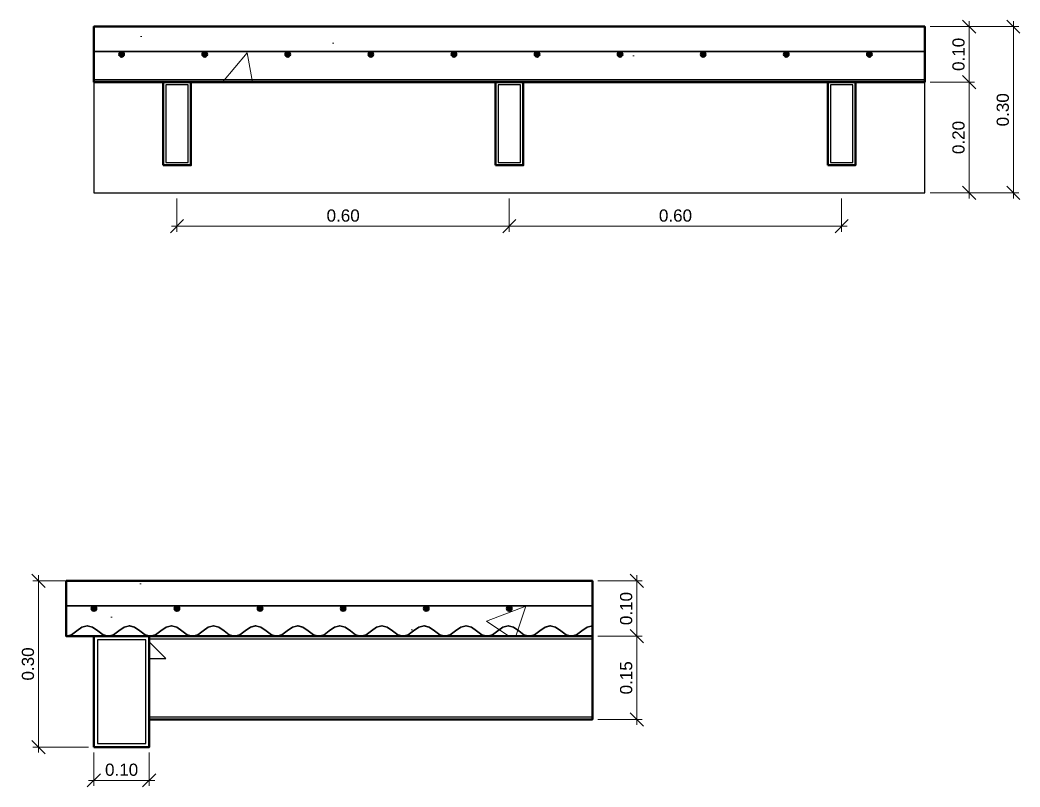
# Model space of a CAD drawing. Header units: metres. Extents: x -2.3 to 61.7, y -2.9 to 10.8.
# Drawn here: x 59.867 to 61.672, y -1.272 to 0.112 of the extents above; entities that cross this region are included whole.
import ezdxf

# ---------------------------------------------------------------- set-up
doc = ezdxf.new("R2010")
doc.units = ezdxf.units.M
for name, color, linetype, lineweight in [('E-ACERO', 7, 'Continuous', 35), ('E-COTA', 7, 'Continuous', 18), ('E-DET', 7, 'Continuous', 50), ('E-REF', 7, 'Continuous', 25), ('E-TRAMA', 8, 'Continuous', 9)]:
    doc.layers.add(name, color=color, linetype=linetype, lineweight=lineweight)
doc.styles.add('ARIAL', font='arial.ttf')
doc.dimstyles.new('COTA-10', dxfattribs={"dimtxt": 0.022, "dimasz": 0.012, "dimexe": 0.01, "dimexo": 0.01, "dimgap": 0.008, "dimtad": 1, "dimzin": 0, "dimdsep": 46, "dimtxsty": 'ARIAL', "dimtsz": 0.012, "dimcen": 2.5, "dimdle": 0.01, "dimclrd": 7, "dimclre": 7, "dimclrt": 7, "dimazin": 3, "dimtfac": 1, "dimtmove": 0, "dimatfit": 3, "dimlwd": 18, "dimlwe": 13})

msp = doc.modelspace()

# ---------------------------------------------------------------- hatches: boundary and pattern name
at = {"layer": 'E-ACERO'}
h = msp.add_hatch(color=7, dxfattribs=at)
edge = h.paths.add_edge_path()
edge.add_arc((60.05, 0.05), 0.0048, 0, 360)
h = msp.add_hatch(color=7, dxfattribs=at)
edge = h.paths.add_edge_path()
edge.add_arc((60.2, 0.05), 0.0048, 0, 360)
h = msp.add_hatch(color=7, dxfattribs=at)
edge = h.paths.add_edge_path()
edge.add_arc((60.35, 0.05), 0.0048, 0, 360)
h = msp.add_hatch(color=7, dxfattribs=at)
edge = h.paths.add_edge_path()
edge.add_arc((60.5, 0.05), 0.0048, 0, 360)
h = msp.add_hatch(color=7, dxfattribs=at)
edge = h.paths.add_edge_path()
edge.add_arc((60.65, 0.05), 0.0048, 0, 360)
h = msp.add_hatch(color=7, dxfattribs=at)
edge = h.paths.add_edge_path()
edge.add_arc((60.8, 0.05), 0.0048, 0, 360)
h = msp.add_hatch(color=7, dxfattribs=at)
edge = h.paths.add_edge_path()
edge.add_arc((60.95, 0.05), 0.0048, 0, 360)
h = msp.add_hatch(color=7, dxfattribs=at)
edge = h.paths.add_edge_path()
edge.add_arc((61.1, 0.05), 0.0048, 0, 360)
h = msp.add_hatch(color=7, dxfattribs=at)
edge = h.paths.add_edge_path()
edge.add_arc((61.25, 0.05), 0.0048, 0, 360)
h = msp.add_hatch(color=7, dxfattribs=at)
edge = h.paths.add_edge_path()
edge.add_arc((61.4, 0.05), 0.0048, 0, 360)
h = msp.add_hatch(color=7, dxfattribs=at)
edge = h.paths.add_edge_path()
edge.add_arc((60, -0.95), 0.0048, 0, 360)
h = msp.add_hatch(color=7, dxfattribs=at)
edge = h.paths.add_edge_path()
edge.add_arc((60.15, -0.95), 0.0048, 0, 360)
h = msp.add_hatch(color=7, dxfattribs=at)
edge = h.paths.add_edge_path()
edge.add_arc((60.3, -0.95), 0.0048, 0, 360)
h = msp.add_hatch(color=7, dxfattribs=at)
edge = h.paths.add_edge_path()
edge.add_arc((60.45, -0.95), 0.0048, 0, 360)
h = msp.add_hatch(color=7, dxfattribs=at)
edge = h.paths.add_edge_path()
edge.add_arc((60.6, -0.95), 0.0048, 0, 360)
h = msp.add_hatch(color=7, dxfattribs=at)
edge = h.paths.add_edge_path()
edge.add_arc((60.75, -0.95), 0.0048, 0, 360)
at = {"layer": 'E-TRAMA'}
h = msp.add_hatch(dxfattribs=at)
h.set_pattern_fill('AR-CONC', scale=0.004)
h.paths.add_polyline_path([(60, 0), (61.5, 0), (61.5, 0.1), (60, 0.1)])
h = msp.add_hatch(dxfattribs=at)
h.set_pattern_fill('AR-CONC', scale=0.004)
h.paths.add_polyline_path([(59.95, -0.9), (60.9, -0.9), (60.9, -1), (59.95, -1)])

# ---------------------------------------------------------------- linework, layer by layer
at = {"layer": 'E-ACERO'}
for p, q in [((60, 0.055), (61.5, 0.055)), ((60, 0.004), (61.5, 0.004)), ((59.95, -0.945), (60.9, -0.945))]:
    msp.add_line(p, q, dxfattribs=at)
msp.add_lwpolyline([(59.95, -1), (59.9595, -0.9972), (59.969, -0.9905), (59.9785, -0.9838), (59.988, -0.981), (59.9975, -0.9838), (60.007, -0.9905), (60.0165, -0.9972), (60.026, -1), (60.0355, -0.9972), (60.045, -0.9905), (60.0545, -0.9838), (60.064, -0.981), (60.0735, -0.9838), (60.083, -0.9905), (60.0925, -0.9972), (60.102, -1), (60.1115, -0.9972), (60.121, -0.9905), (60.1305, -0.9838), (60.14, -0.981), (60.1495, -0.9838), (60.159, -0.9905), (60.1685, -0.9972), (60.178, -1), (60.1875, -0.9972), (60.197, -0.9905), (60.2065, -0.9838), (60.216, -0.981), (60.2255, -0.9838), (60.235, -0.9905), (60.2445, -0.9972), (60.254, -1), (60.2635, -0.9972), (60.273, -0.9905), (60.2825, -0.9838), (60.292, -0.981), (60.3015, -0.9838), (60.311, -0.9905), (60.3205, -0.9972), (60.33, -1), (60.3395, -0.9972), (60.349, -0.9905), (60.3585, -0.9838), (60.368, -0.981), (60.3775, -0.9838), (60.387, -0.9905), (60.3965, -0.9972), (60.406, -1), (60.4155, -0.9972), (60.425, -0.9905), (60.4345, -0.9838), (60.444, -0.981), (60.4535, -0.9838), (60.463, -0.9905), (60.4725, -0.9972), (60.482, -1), (60.4915, -0.9972), (60.501, -0.9905), (60.5105, -0.9838), (60.52, -0.981), (60.5295, -0.9838), (60.539, -0.9905), (60.5485, -0.9972), (60.558, -1), (60.5675, -0.9972), (60.577, -0.9905), (60.5865, -0.9838), (60.596, -0.981), (60.6055, -0.9838), (60.615, -0.9905), (60.6245, -0.9972), (60.634, -1), (60.6435, -0.9972), (60.653, -0.9905), (60.6625, -0.9838), (60.672, -0.981), (60.6815, -0.9838), (60.691, -0.9905), (60.7005, -0.9972), (60.71, -1), (60.7195, -0.9972), (60.729, -0.9905), (60.7385, -0.9838), (60.748, -0.981), (60.7575, -0.9838), (60.767, -0.9905), (60.7765, -0.9972), (60.786, -1), (60.7955, -0.9972), (60.805, -0.9905), (60.8145, -0.9838), (60.824, -0.981), (60.8335, -0.9838), (60.843, -0.9905), (60.8525, -0.9972), (60.862, -1), (60.8715, -0.9972), (60.881, -0.9905), (60.8905, -0.9838), (60.9, -0.981)], dxfattribs=at)
for centre in [(60.05, 0.05), (60.2, 0.05), (60.35, 0.05), (60.5, 0.05), (60.65, 0.05), (60.8, 0.05), (60.95, 0.05), (61.1, 0.05), (61.25, 0.05), (61.4, 0.05), (60, -0.95), (60.15, -0.95), (60.3, -0.95), (60.45, -0.95), (60.6, -0.95), (60.75, -0.95)]:
    msp.add_circle(centre, 0.0048, dxfattribs=at)
at = {"layer": 'E-DET'}
for points in [[(60, 0), (61.5, 0), (61.5, 0.1), (60, 0.1)], [(60.125, -0.15), (60.175, -0.15), (60.175, 0), (60.125, 0)], [(60.725, -0.15), (60.775, -0.15), (60.775, 0), (60.725, 0)], [(61.325, -0.15), (61.375, -0.15), (61.375, 0), (61.325, 0)], [(59.95, -0.9), (60.9, -0.9), (60.9, -1), (59.95, -1)], [(60, -1.2), (60.1, -1.2), (60.1, -1), (60, -1)]]:
    msp.add_lwpolyline(points, close=True, dxfattribs=at)
msp.add_lwpolyline([(60.1, -1.15), (60.9, -1.15), (60.9, -1), (60.1, -1)], dxfattribs=at)
at = {"layer": 'E-REF'}
for p, q in [((60.1, -1.0048), (60.9, -1.0048)), ((60.1, -1.1452), (60.9, -1.1452))]:
    msp.add_line(p, q, dxfattribs=at)
for points in [[(60, -0.2), (61.5, -0.2), (61.5, 0), (60, 0)], [(60.1298, -0.1452), (60.1702, -0.1452), (60.1702, -0.0048), (60.1298, -0.0048)], [(60.7298, -0.1452), (60.7702, -0.1452), (60.7702, -0.0048), (60.7298, -0.0048)], [(61.3298, -0.1452), (61.3702, -0.1452), (61.3702, -0.0048), (61.3298, -0.0048)], [(60.0063, -1.1937), (60.0937, -1.1937), (60.0937, -1.0063), (60.0063, -1.0063)], [(60.1, -1.04), (60.13, -1.04), (60.1, -1.01)]]:
    msp.add_lwpolyline(points, close=True, dxfattribs=at)

# ---------------------------------------------------------------- dimensions: what is measured, and where the dimension line sits
at = {"layer": 'E-COTA'}
for base, p1, p2 in [((61.58, 0), (61.5, 0), (61.5, 0.1)), ((61.66, -0.2), (61.5, -0.2), (61.5, 0.1)), ((61.58, -0.2), (61.5, -0.2), (61.5, 0)), ((59.9, -1.2), (60, -1.2), (60, -0.9)), ((60.98, -1), (60.9, -1), (60.9, -0.9)), ((60.98, -1.15), (60.9, -1.15), (60.9, -1))]:
    msp.add_linear_dim(base=base, p1=p1, p2=p2, angle=90, dimstyle='COTA-10', dxfattribs=at).render()
for base, p1, p2 in [((60.15, -0.26), (60.15, -0.2), (60.75, -0.2)), ((60.75, -0.26), (60.75, -0.2), (61.35, -0.2)), ((60, -1.26), (60, -1.2), (60.1, -1.2))]:
    msp.add_linear_dim(base=base, p1=p1, p2=p2, dimstyle='COTA-10', dxfattribs=at).render()

doc.saveas('drawing.dxf')
